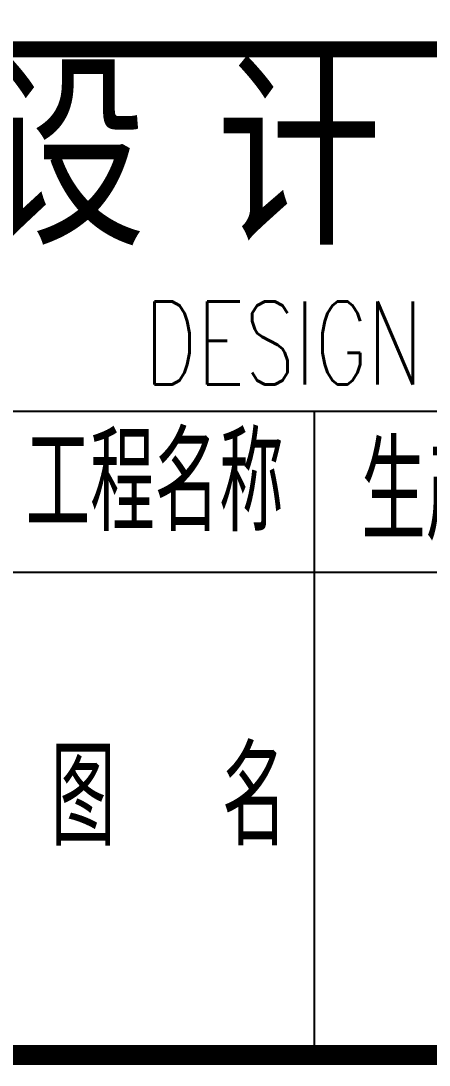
# Model space of a CAD drawing. Extents: x -165130 to 255370, y -346822 to 187778.
# Drawn here: x -92489 to -90459, y 129328 to 134520 of the extents above; entities that cross this region are included whole.
import ezdxf

# ---------------------------------------------------------------- set-up
doc = ezdxf.new("R2010")
doc.units = 0
doc.header["$MEASUREMENT"] = 0
doc.layers.get('0').update_dxf_attribs({"linetype": 'CONTINUOUS'})
for name, color, linetype in [('PUB_TEXT', 7, 'CONTINUOUS'), ('PUB_TITLE', 4, 'CONTINUOUS'), ('层0', 253, 'CONTINUOUS')]:
    doc.layers.add(name, color=color, linetype=linetype)
doc.styles.add('_TCH_DIM', font='SIMPLEX', dxfattribs={"bigfont": 'GBCBIG'})
doc.styles.get("Standard").update_dxf_attribs({"font": 'TSSDENG', "height": 3, "bigfont": 'TSSDCHN'})

# ---------------------------------------------------------------- blocks, each defined once
blk = doc.blocks.new('qar5gesfd')
for p, q in [((-2968.1, 158024.2), (-23968.1, 158024.2)), ((-11968.1, 154824.2), (-11968.1, 158024.2)), ((-2968.1, 157224.2), (-23968.1, 157224.2))]:
    blk.add_line(p, q)
at = {"const_width": 80}
blk.add_lwpolyline([(-23968.1, 154824.2), (-23968.1, 159824.2), (-2968.1, 159824.2)], dxfattribs=at)
at = {"layer": 'PUB_TITLE', "const_width": 100}
blk.add_lwpolyline([(-83568.1, 154824.2), (-2968.1, 154824.2), (-2968.1, 212224.2), (-83568.1, 212224.2)], close=True, dxfattribs=at)
at = {"layer": 'PUB_TEXT'}
for s, p in [('计', (-12456.6, 158853.3)), ('设', (-13628.5, 158853.3))]:
    blk.add_text(s, height=868.1, dxfattribs=at).set_placement(p)
at = {"layer": 'PUB_TEXT', "style": '_TCH_DIM', "width": 0.705882}
blk.add_text('DESIGN', height=412.25, dxfattribs=at).set_placement((-12813.1, 158158.9))
at = {"layer": 'PUB_TEXT', "width": 0.7}
for s, height, p in [('工程名称', 482.27, (-13403.3, 157429.1)), ('生产车间三', 482.27, (-11734.7, 157385.3)), ('名', 482.3, (-12426.8, 155865.8)), ('图', 482.3, (-13277.9, 155865.8))]:
    blk.add_text(s, height=height, dxfattribs=at).set_placement(p)

msp = doc.modelspace()

# ---------------------------------------------------------------- block references
at = {"layer": '层0'}
msp.add_blockref('qar5gesfd', (-79061.762, -25445.973, -625.1), dxfattribs=at)

doc.saveas('drawing.dxf')
